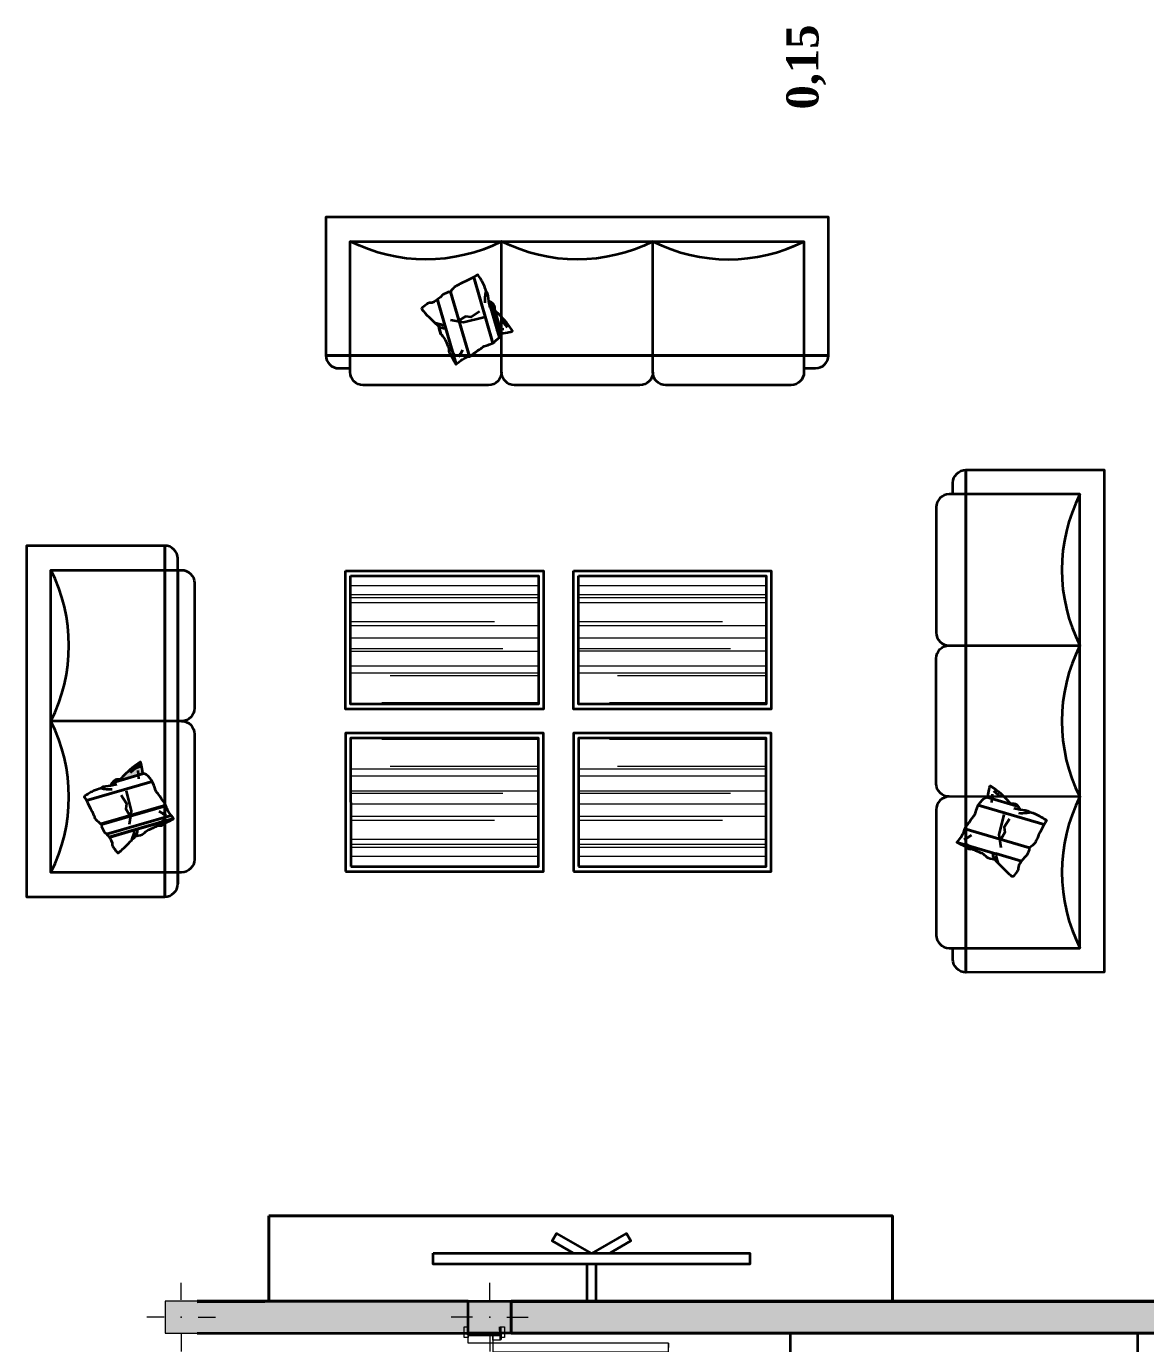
# Model space of a CAD drawing. Header units: millimetres. Extents: x -234375 to -184638, y -91483 to -70216.
# Drawn here: x -229406 to -224178, y -83656 to -77502 of the extents above; entities that cross this region are included whole.
import ezdxf

# ---------------------------------------------------------------- set-up
doc = ezdxf.new("R2010")
doc.units = ezdxf.units.MM
doc.header["$MEASUREMENT"] = 0
doc.linetypes.add('Wipeout_Contour', pattern=[20000, 0, -20000])
for name, color, linetype, lineweight in [('Dimensioning - General_Pen_No__1', 7, 'Continuous', 13), ('New_0_Pen_No__22', 8, 'Continuous', 35), ('New_0_Pen_No__7', 7, 'Continuous', 35), ('New_Archicad Doors_Pen_No__27', 7, 'Continuous', 35), ('New_Drawing & Figure_Pen_No__22', 8, 'Continuous', 35), ('New_Drawing & Figure_Pen_No__7', 7, 'Continuous', 35), ('New_Structural - Bearing_Pen_No__1', 7, 'Continuous', 13), ('New_Structural - Bearing_Pen_No__27', 7, 'Continuous', 35)]:
    doc.layers.add(name, color=color, linetype=linetype, lineweight=lineweight)
for name, color, linetype, lineweight, true_color in [('New_0_Pen_No__14', 42, 'Continuous', 18, 0xbd8b17), ('New_Archicad Doors_Pen_No__23', 30, 'Continuous', 20, 0xff6600), ('New_Archicad Doors_Pen_No__3', 30, 'Continuous', 18, 0xff6600), ('New_Drawing & Figure_Pen_No__14', 42, 'Continuous', 18, 0xbd8b17), ('New_Drawing & Figure_Pen_No__254', 254, 'Continuous', 13, 0xe8e8e8), ('New_Drawing & Figure_Pen_No__8', 14, 'Continuous', 35, 0xa80f02), ('New_Structural - Bearing_Pen_No__160', 33, 'Continuous', 20, 0xb4a35c)]:
    doc.layers.add(name, color=color, linetype=linetype, lineweight=lineweight, true_color=true_color)
for name, color, linetype in [('New_Archicad Doors', 7, 'Continuous'), ('New_Drawing & Figure', 7, 'Continuous'), ('New_Structural - Bearing', 7, 'Continuous')]:
    doc.layers.add(name, color=color, linetype=linetype)
doc.styles.add('GENERATED_STYLE_4', font='times.ttf')

# ---------------------------------------------------------------- blocks, each defined once
blk = doc.blocks.new('Wall_36', base_point=(-220382.9, -83606.5))
at = {"layer": 'New_Structural - Bearing_Pen_No__160', "linetype": 'Continuous', "lineweight": 0, "true_color": 0x5a512e}
for points in [[(-228607.8, -83456.9), (-228607.7, -83606.9), (-227342.1, -83606.9), (-227342.1, -83456.9)], [(-227141.4, -83456.9), (-227141.4, -83606.9), (-223504.8, -83606.7), (-223504.8, -83458.9), (-223354.8, -83458.9), (-223354.8, -83606.7), (-220382.9, -83606.5), (-220382.9, -83456.5)]]:
    blk.add_hatch(color=59, dxfattribs=at).paths.add_polyline_path(points)
at = {"layer": 'New_Structural - Bearing_Pen_No__27', "color": 7, "linetype": 'Continuous', "lineweight": 35, "flags": 128}
for points in [[(-227342.1, -83456.9), (-228607.8, -83456.9)], [(-220382.9, -83456.5), (-227141.4, -83456.9)], [(-220382.9, -83606.5), (-220382.9, -83456.5)], [(-228607.7, -83606.9), (-227342.1, -83606.9)], [(-227141.4, -83606.9), (-223504.8, -83606.7)], [(-223354.8, -83606.7), (-220382.9, -83606.5)]]:
    blk.add_lwpolyline(points, dxfattribs=at)
blk = doc.blocks.new('Door_2')
at = {"layer": 'New_Archicad Doors_Pen_No__23', "color": 30, "linetype": 'Continuous', "lineweight": 20, "true_color": 0xff6600}
for p, q in [((-410, 0), (-450, 0)), ((-450, 0), (-450, -115)), ((-410, -115), (-410, 0)), ((450, 0), (410, 0)), ((410, 0), (410, -115)), ((450, -115), (450, 0)), ((-450, -115), (-410, -115)), ((410, -115), (450, -115))]:
    blk.add_line(p, q, dxfattribs=at)
at = {"layer": 'New_Archicad Doors_Pen_No__27', "color": 7, "linetype": 'Continuous', "lineweight": 35}
for p, q in [((-450, 35), (-487, 35)), ((-450, 35), (-487, 35)), ((-450, 0), (-450, 35)), ((-450, 0), (-450, 35)), ((-450, -115), (-450, 0)), ((-450, -115), (-450, 0)), ((450, 0), (450, 35)), ((450, 0), (450, 35)), ((450, 35), (487, 35)), ((450, 35), (487, 35)), ((450, -115), (450, 0)), ((450, -115), (450, 0)), ((-450, -115), (-487, -115)), ((-450, -115), (-487, -115)), ((450, -115), (487, -115)), ((450, -115), (487, -115))]:
    blk.add_line(p, q, dxfattribs=at)
at = {"layer": 'New_Archicad Doors_Pen_No__3', "color": 30, "linetype": 'Continuous', "lineweight": 18, "true_color": 0xff6600}
for p, q in [((370, 0), (370, 820)), ((370, 820), (410, 820)), ((410, 820), (410, 0)), ((-437, 54), (-487, 54)), ((-487, 54), (-487, 35)), ((-487, 35), (-437, 35)), ((-425, 35), (-450, 35)), ((-450, 35), (-450, 0)), ((-450, 0), (-425, 0)), ((-437, 35), (-437, 54)), ((-425, 0), (-425, 35)), ((410, 0), (370, 0)), ((450, 35), (425, 35)), ((425, 35), (425, 0)), ((425, 0), (450, 0)), ((487, 54), (437, 54)), ((437, 54), (437, 35)), ((437, 35), (487, 35)), ((450, 0), (450, 35)), ((487, 35), (487, 54)), ((-437, -115), (-487, -115)), ((-487, -115), (-487, -134)), ((-437, -134), (-437, -115)), ((487, -115), (437, -115)), ((437, -115), (437, -134)), ((487, -134), (487, -115)), ((-487, -134), (-437, -134)), ((437, -134), (487, -134))]:
    blk.add_line(p, q, dxfattribs=at)
blk.add_arc((410, 0), 820, 90, 180, dxfattribs=at)
blk = doc.blocks.new('Wall_42', base_point=(-227192, -84923.5))
at = {"layer": 'New_Structural - Bearing_Pen_No__160', "linetype": 'Continuous', "lineweight": 0, "true_color": 0x5a512e}
for points in [[(-227192.1, -83606.9), (-227342.1, -83606.9), (-227342.1, -83614.1), (-227192.1, -83614.1)], [(-227192, -84514.1), (-227342, -84514.1), (-227342, -84773.5), (-227192, -84773.5)]]:
    blk.add_hatch(color=59, dxfattribs=at).paths.add_polyline_path(points)
at = {"layer": 'New_Structural - Bearing_Pen_No__27', "color": 7, "linetype": 'Continuous', "lineweight": 35}
for p, q in [((-227342.1, -83614.1), (-227342.1, -83577.1)), ((-227342.1, -83614.1), (-227227.1, -83614.1)), ((-227227.1, -83614.1), (-227192.1, -83614.1)), ((-227192.1, -83614.1), (-227192.1, -83577.1)), ((-227342, -84514.1), (-227342, -84551.1)), ((-227342, -84514.1), (-227227, -84514.1)), ((-227227, -84514.1), (-227192, -84514.1)), ((-227192, -84514.1), (-227192, -84551.1))]:
    blk.add_line(p, q, dxfattribs=at)
at = {"layer": 'New_Structural - Bearing_Pen_No__27', "color": 7, "linetype": 'Continuous', "lineweight": 35, "flags": 128}
for points in [[(-227342.1, -83606.9), (-227342.1, -83614.1)], [(-227192.1, -83614.1), (-227192.1, -83606.9)], [(-227342, -84514.1), (-227342, -84773.5)], [(-227192, -84773.5), (-227192, -84514.1)]]:
    blk.add_lwpolyline(points, dxfattribs=at)
at = {"layer": 'New_Archicad Doors', "color": 21, "linetype": 'Continuous', "lineweight": 18, "true_color": 0xff9955, "xscale": -1, "zscale": 1000, "rotation": 270.0025245731672}
blk.add_blockref('Door_2', (-227227.1, -84064.1), dxfattribs=at)
blk = doc.blocks.new('Column_46', base_point=(-227241.8, -83531.9))
at = {"layer": 'New_Structural - Bearing_Pen_No__160', "linetype": 'Continuous', "lineweight": 0, "true_color": 0x5a512e}
blk.add_hatch(color=59, dxfattribs=at).paths.add_polyline_path([(-227141.4, -83456.9), (-227342.1, -83456.9), (-227342.1, -83606.9), (-227192.1, -83606.9), (-227141.4, -83606.9)])
at = {"layer": 'New_Structural - Bearing_Pen_No__1', "color": 7, "linetype": 'Continuous', "lineweight": 13}
for p, q in [((-227241.8, -83451.9), (-227241.8, -83371.9)), ((-227321.8, -83531.9), (-227422.1, -83531.9)), ((-227161.8, -83531.9), (-227061.4, -83531.8)), ((-227241.8, -83611.9), (-227241.8, -83691.9))]:
    blk.add_line(p, q, dxfattribs=at)
at = {"layer": 'New_Structural - Bearing_Pen_No__1', "color": 7, "linetype": 'Continuous', "lineweight": 13, "flags": 128}
for points in [[(-227141.4, -83456.9), (-227342.1, -83456.9)], [(-227192.1, -83606.9), (-227141.4, -83606.9)]]:
    blk.add_lwpolyline(points, dxfattribs=at)
at = {"layer": 'New_Structural - Bearing_Pen_No__1', "color": 7, "linetype": 'Continuous', "lineweight": 13}
blk.add_point((-227241.8, -83531.9), dxfattribs=at)
blk = doc.blocks.new('Column_47', base_point=(-228682.7, -83531.9))
at = {"layer": 'New_Structural - Bearing_Pen_No__160', "linetype": 'Continuous', "lineweight": 0, "true_color": 0x5a512e}
blk.add_hatch(color=59, dxfattribs=at).paths.add_polyline_path([(-228757.6, -83456.9), (-228757.6, -83606.9), (-228607.7, -83606.9), (-228607.8, -83456.9)])
at = {"layer": 'New_Structural - Bearing_Pen_No__1', "color": 7, "linetype": 'Continuous', "lineweight": 13}
for p, q in [((-228682.7, -83451.9), (-228682.7, -83371.9)), ((-228762.7, -83531.9), (-228842.7, -83531.9)), ((-228602.7, -83531.9), (-228522.7, -83531.9)), ((-228682.7, -83611.9), (-228682.7, -83691.9))]:
    blk.add_line(p, q, dxfattribs=at)
at = {"layer": 'New_Structural - Bearing_Pen_No__1', "color": 7, "linetype": 'Continuous', "lineweight": 13, "flags": 128}
blk.add_lwpolyline([(-228607.8, -83456.9), (-228757.6, -83456.9), (-228757.6, -83606.9), (-228607.7, -83606.9)], dxfattribs=at)
at = {"layer": 'New_Structural - Bearing_Pen_No__1', "color": 7, "linetype": 'Continuous', "lineweight": 13}
blk.add_point((-228682.7, -83531.9), dxfattribs=at)

msp = doc.modelspace()

# ---------------------------------------------------------------- hatches: boundary and pattern name
at = {"layer": 'New_0_Pen_No__22', "linetype": 'Continuous', "lineweight": 35}
for points in [[(-227266.3, -78715.1), (-227267.8, -78713.6), (-227246.5, -78784)], [(-227246.5, -78784), (-227267.8, -78713.6), (-227246.5, -78785.5)], [(-227266.3, -78716.5), (-227246.5, -78783.3), (-227266.3, -78715.1)], [(-227246.5, -78783.3), (-227266.3, -78715.1), (-227246.5, -78784)], [(-227261.9, -78726.8), (-227266.3, -78716.5), (-227247.3, -78778.1)], [(-227247.3, -78778.1), (-227266.3, -78716.5), (-227246.5, -78783.3)], [(-227258.3, -78740), (-227247.3, -78776.7), (-227261.9, -78726.8)], [(-227247.3, -78776.7), (-227261.9, -78726.8), (-227247.3, -78778.1)], [(-227254.6, -78744.4), (-227258.3, -78740), (-227248.7, -78765.7)], [(-227248.7, -78765.7), (-227258.3, -78740), (-227247.3, -78776.7)], [(-227252.4, -78748.8), (-227254.6, -78744.4), (-227248.7, -78761.3)], [(-227248.7, -78761.3), (-227254.6, -78744.4), (-227248.7, -78765.7)], [(-227252.4, -78750.3), (-227248.7, -78761.3), (-227252.4, -78748.8)], [(-228959.7, -81012.1), (-228963.4, -81016.5), (-228862.9, -80984.2)], [(-228862.9, -80984.2), (-228963.4, -81016.5), (-228862.2, -80987.1)], [(-228954.6, -81007), (-228959.7, -81012.1), (-228863.6, -80980.5)], [(-228863.6, -80980.5), (-228959.7, -81012.1), (-228862.9, -80984.2)], [(-228946.5, -80998.2), (-228954.6, -81007), (-228864.4, -80973.9)], [(-228864.4, -80973.9), (-228954.6, -81007), (-228863.6, -80980.5)], [(-228942.1, -80993.7), (-228946.5, -80998.2), (-228865.1, -80971)], [(-228865.1, -80971), (-228946.5, -80998.2), (-228864.4, -80973.9)], [(-228929.6, -80981.3), (-228942.1, -80993.7), (-228866.6, -80962.9)], [(-228866.6, -80962.9), (-228942.1, -80993.7), (-228865.1, -80971)], [(-228923.8, -80976.1), (-228929.6, -80981.3), (-228867.3, -80959.3)], [(-228867.3, -80959.3), (-228929.6, -80981.3), (-228866.6, -80962.9)], [(-228916.4, -80969.5), (-228923.8, -80976.1), (-228868, -80955.6)], [(-228868, -80955.6), (-228923.8, -80976.1), (-228867.3, -80959.3)], [(-228912, -80965.9), (-228916.4, -80969.5), (-228868.8, -80953.4)], [(-228868.8, -80953.4), (-228916.4, -80969.5), (-228868, -80955.6)], [(-228899.6, -80956.3), (-228912, -80965.9), (-228870.2, -80947.5)], [(-228870.2, -80947.5), (-228912, -80965.9), (-228868.8, -80953.4)], [(-228895.9, -80954.1), (-228899.6, -80956.3), (-228870.2, -80946.8)], [(-228870.2, -80946.8), (-228899.6, -80956.3), (-228870.2, -80947.5)], [(-228883.4, -80945.3), (-228895.9, -80954.1), (-228871.7, -80942.4)], [(-228871.7, -80942.4), (-228895.9, -80954.1), (-228870.2, -80946.8)], [(-228873.2, -80938), (-228883.4, -80945.3), (-228871.7, -80942.4)], [(-228967, -81020.2), (-228967.8, -81020.9), (-228861.4, -80989.3)], [(-228861.4, -80989.3), (-228967.8, -81020.9), (-228861.4, -80990.1)], [(-228963.4, -81016.5), (-228967, -81020.2), (-228862.2, -80987.1)], [(-228862.2, -80987.1), (-228967, -81020.2), (-228861.4, -80989.3)], [(-224762.7, -81161.5), (-224692.3, -81182), (-224764.1, -81160.8)], [(-224761.9, -81161.5), (-224762.7, -81161.5), (-224694.5, -81181.3)], [(-224694.5, -81181.3), (-224762.7, -81161.5), (-224692.3, -81182)], [(-224757.5, -81161.5), (-224761.9, -81161.5), (-224695.2, -81180.6)], [(-224695.2, -81180.6), (-224761.9, -81161.5), (-224694.5, -81181.3)], [(-224756.1, -81162.2), (-224706.2, -81176.9), (-224757.5, -81161.5)], [(-224706.2, -81176.9), (-224757.5, -81161.5), (-224695.2, -81180.6)], [(-224745.1, -81163), (-224756.1, -81162.2), (-224718.7, -81172.5)], [(-224718.7, -81172.5), (-224756.1, -81162.2), (-224706.2, -81176.9)], [(-224740.7, -81163.7), (-224745.1, -81163), (-224723.8, -81168.8)], [(-224723.8, -81168.8), (-224745.1, -81163), (-224718.7, -81172.5)], [(-224728.9, -81166.6), (-224740.7, -81163.7), (-224727.5, -81167.4)], [(-224727.5, -81167.4), (-224740.7, -81163.7), (-224723.8, -81168.8)]]:
    msp.add_hatch(color=8, dxfattribs=at).paths.add_polyline_path(points)
at = {"layer": 'New_Drawing & Figure_Pen_No__22', "linetype": 'Continuous', "lineweight": 35}
for points in [[(-227266.3, -78715.1), (-227267.8, -78713.6), (-227246.5, -78784)], [(-227246.5, -78784), (-227267.8, -78713.6), (-227246.5, -78785.5)], [(-227266.3, -78716.5), (-227246.5, -78783.3), (-227266.3, -78715.1)], [(-227246.5, -78783.3), (-227266.3, -78715.1), (-227246.5, -78784)], [(-227261.9, -78726.8), (-227266.3, -78716.5), (-227247.3, -78778.1)], [(-227247.3, -78778.1), (-227266.3, -78716.5), (-227246.5, -78783.3)], [(-227258.3, -78740), (-227247.3, -78776.7), (-227261.9, -78726.8)], [(-227247.3, -78776.7), (-227261.9, -78726.8), (-227247.3, -78778.1)], [(-227254.6, -78744.4), (-227258.3, -78740), (-227248.7, -78765.7)], [(-227248.7, -78765.7), (-227258.3, -78740), (-227247.3, -78776.7)], [(-227252.4, -78748.8), (-227254.6, -78744.4), (-227248.7, -78761.3)], [(-227248.7, -78761.3), (-227254.6, -78744.4), (-227248.7, -78765.7)], [(-227252.4, -78750.3), (-227248.7, -78761.3), (-227252.4, -78748.8)], [(-228959.7, -81012.1), (-228963.4, -81016.5), (-228862.9, -80984.2)], [(-228862.9, -80984.2), (-228963.4, -81016.5), (-228862.2, -80987.1)], [(-228954.6, -81007), (-228959.7, -81012.1), (-228863.6, -80980.5)], [(-228863.6, -80980.5), (-228959.7, -81012.1), (-228862.9, -80984.2)], [(-228946.5, -80998.2), (-228954.6, -81007), (-228864.4, -80973.9)], [(-228864.4, -80973.9), (-228954.6, -81007), (-228863.6, -80980.5)], [(-228942.1, -80993.7), (-228946.5, -80998.2), (-228865.1, -80971)], [(-228865.1, -80971), (-228946.5, -80998.2), (-228864.4, -80973.9)], [(-228929.6, -80981.3), (-228942.1, -80993.7), (-228866.6, -80962.9)], [(-228866.6, -80962.9), (-228942.1, -80993.7), (-228865.1, -80971)], [(-228923.8, -80976.1), (-228929.6, -80981.3), (-228867.3, -80959.3)], [(-228867.3, -80959.3), (-228929.6, -80981.3), (-228866.6, -80962.9)], [(-228916.4, -80969.5), (-228923.8, -80976.1), (-228868, -80955.6)], [(-228868, -80955.6), (-228923.8, -80976.1), (-228867.3, -80959.3)], [(-228912, -80965.9), (-228916.4, -80969.5), (-228868.8, -80953.4)], [(-228868.8, -80953.4), (-228916.4, -80969.5), (-228868, -80955.6)], [(-228899.6, -80956.3), (-228912, -80965.9), (-228870.2, -80947.5)], [(-228870.2, -80947.5), (-228912, -80965.9), (-228868.8, -80953.4)], [(-228895.9, -80954.1), (-228899.6, -80956.3), (-228870.2, -80946.8)], [(-228870.2, -80946.8), (-228899.6, -80956.3), (-228870.2, -80947.5)], [(-228883.4, -80945.3), (-228895.9, -80954.1), (-228871.7, -80942.4)], [(-228871.7, -80942.4), (-228895.9, -80954.1), (-228870.2, -80946.8)], [(-228873.2, -80938), (-228883.4, -80945.3), (-228871.7, -80942.4)], [(-228967, -81020.2), (-228967.8, -81020.9), (-228861.4, -80989.3)], [(-228861.4, -80989.3), (-228967.8, -81020.9), (-228861.4, -80990.1)], [(-228963.4, -81016.5), (-228967, -81020.2), (-228862.2, -80987.1)], [(-228862.2, -80987.1), (-228967, -81020.2), (-228861.4, -80989.3)], [(-224762.7, -81161.5), (-224692.3, -81182), (-224764.1, -81160.8)], [(-224761.9, -81161.5), (-224762.7, -81161.5), (-224694.5, -81181.3)], [(-224694.5, -81181.3), (-224762.7, -81161.5), (-224692.3, -81182)], [(-224757.5, -81161.5), (-224761.9, -81161.5), (-224695.2, -81180.6)], [(-224695.2, -81180.6), (-224761.9, -81161.5), (-224694.5, -81181.3)], [(-224756.1, -81162.2), (-224706.2, -81176.9), (-224757.5, -81161.5)], [(-224706.2, -81176.9), (-224757.5, -81161.5), (-224695.2, -81180.6)], [(-224745.1, -81163), (-224756.1, -81162.2), (-224718.7, -81172.5)], [(-224718.7, -81172.5), (-224756.1, -81162.2), (-224706.2, -81176.9)], [(-224740.7, -81163.7), (-224745.1, -81163), (-224723.8, -81168.8)], [(-224723.8, -81168.8), (-224745.1, -81163), (-224718.7, -81172.5)], [(-224728.9, -81166.6), (-224740.7, -81163.7), (-224727.5, -81167.4)], [(-224727.5, -81167.4), (-224740.7, -81163.7), (-224723.8, -81168.8)]]:
    msp.add_hatch(color=8, dxfattribs=at).paths.add_polyline_path(points)

# ---------------------------------------------------------------- linework, layer by layer
at = {"layer": 'New_0_Pen_No__14', "color": 42, "linetype": 'Continuous', "lineweight": 18, "true_color": 0xbd8b17}
msp.add_line((-228607.8, -83463.5), (-227342.1, -83456.9), dxfattribs=at)
at = {"layer": 'New_0_Pen_No__7', "color": 7, "linetype": 'Continuous', "lineweight": 35}
for p, q in [((-227142.1, -83606.9), (-227142.1, -83456.9)), ((-227142.1, -83458.9), (-220370, -83458.6)), ((-227142.1, -83458.9), (-223701.4, -83458.7)), ((-220369.9, -83606.5), (-227342.1, -83606.9)), ((-227192.1, -83606.9), (-227292.1, -83606.9)), ((-226392.1, -83606.8), (-227192.1, -83606.9)), ((-227192.1, -83606.9), (-227192.1, -83636.9))]:
    msp.add_line(p, q, dxfattribs=at)
msp.add_lwpolyline([(-227342.1, -83606.9), (-227342.1, -83456.9), (-227142.1, -83456.9), (-227142.1, -83606.9)], close=True, dxfattribs=at)
for centre, start, end in [((-226126.4, -77810.4), 243.08587, 296.91927), ((-223789.2, -80041.3), 153.08607, 206.91907), ((-229987.5, -80394.3), 333.08607, 26.91907), ((-229987.5, -81101.2), 333.08607, 26.91907), ((-223789.1, -81453.7), 153.08607, 206.91907)]:
    msp.add_arc(centre, 780.6, start, end, dxfattribs=at)
at = {"layer": 'New_Drawing & Figure_Pen_No__14', "color": 42, "linetype": 'Continuous', "lineweight": 18, "true_color": 0xbd8b17}
for points in [[(-227014, -80115.1), (-227891.1, -80115.2)], [(-225950.7, -80115.1), (-226827.7, -80115.1)], [(-227014, -80158.4), (-227891.1, -80158.4)], [(-227014, -80171.6), (-227891.1, -80171.6)], [(-225950.7, -80158.3), (-226827.7, -80158.4)], [(-225950.7, -80171.5), (-226827.7, -80171.6)], [(-227014, -80195.8), (-227891.1, -80195.8)], [(-225950.6, -80195.7), (-226827.7, -80195.8)], [(-227218.6, -80284.5), (-227891.1, -80284.6)], [(-227014, -80302.9), (-227891.1, -80302.9)], [(-226155.2, -80284.5), (-226827.7, -80284.5)], [(-225950.6, -80302.8), (-226827.7, -80302.8)], [(-227014, -80360.1), (-227891.1, -80360.1)], [(-225950.6, -80360), (-226827.7, -80360)], [(-227181.2, -80409.9), (-227891.1, -80410)], [(-227014, -80421.7), (-227891.1, -80421.7)], [(-226117.8, -80409.9), (-226827.7, -80409.9)], [(-225950.6, -80421.6), (-226827.7, -80421.6)], [(-227014, -80490.6), (-227891.1, -80490.6)], [(-225950.6, -80490.5), (-226827.7, -80490.6)], [(-227014, -80524.3), (-227891.1, -80524.4)], [(-227014, -80536.1), (-227707, -80536.1)], [(-225950.6, -80524.3), (-226827.7, -80524.3)], [(-225950.6, -80536), (-226644.4, -80536)], [(-227014, -80662.2), (-227745.1, -80662.2)], [(-225950.6, -80662.1), (-226681.8, -80662.2)], [(-227014, -80833.8), (-227745.1, -80833.8)], [(-225950.6, -80833.7), (-226681.8, -80833.8)], [(-227014, -80971.7), (-227891.1, -80971.7)], [(-227014, -80959.9), (-227707, -80960)], [(-225950.6, -80971.6), (-226827.7, -80971.7)], [(-225950.6, -80959.9), (-226644.4, -80959.9)], [(-227014, -81005.4), (-227891, -81005.4)], [(-225950.6, -81005.3), (-226827.7, -81005.4)], [(-227014, -81074.3), (-227891, -81074.4)], [(-227181.2, -81086.1), (-227891, -81086.1)], [(-225950.6, -81074.3), (-226827.7, -81074.3)], [(-226117.8, -81086), (-226827.7, -81086.1)], [(-227014, -81135.9), (-227891, -81136)], [(-225950.6, -81135.9), (-226827.7, -81135.9)], [(-227014, -81193.1), (-227891, -81193.2)], [(-227218.6, -81212.2), (-227891, -81212.2)], [(-225950.6, -81193.1), (-226827.7, -81193.1)], [(-226155.2, -81212.2), (-226827.7, -81212.2)], [(-227014, -81300.2), (-227891, -81300.2)], [(-227014, -81324.4), (-227891, -81324.4)], [(-227014, -81337.6), (-227891, -81337.6)], [(-225950.6, -81300.2), (-226827.7, -81300.2)], [(-225950.6, -81324.4), (-226827.7, -81324.4)], [(-225950.6, -81337.6), (-226827.7, -81337.6)], [(-227013.9, -81380.9), (-227891, -81380.9)], [(-225950.6, -81380.8), (-226827.7, -81380.9)]]:
    msp.add_lwpolyline(points, dxfattribs=at)
at = {"layer": 'New_Drawing & Figure_Pen_No__22', "color": 8, "linetype": 'Continuous', "lineweight": 35}
for points in [[(-227316.2, -78673.3), (-227226.7, -78981.3)], [(-227424.7, -78741.5), (-227336.7, -79043.6)], [(-227486.3, -78778.9), (-227399.1, -79080.3)], [(-227246.5, -78785.5), (-227196.7, -78955.6)], [(-227231.9, -78793.5), (-227189.3, -78940.9)], [(-227227.5, -78797.2), (-227186.4, -78937.3)], [(-227483.4, -78890.4), (-227479.7, -78904.3)], [(-227479.7, -78904.3), (-227469.5, -78939.5)], [(-225660.3, -79039.1), (-228007, -79039.3)], [(-225017.9, -79574.5), (-225017.8, -81921.3)], [(-228759.5, -81568), (-228759.5, -79928.2)], [(-228698.6, -81507.8), (-228698.7, -80041.9)], [(-229124.7, -81119.2), (-228817.4, -81030.4)], [(-229004.4, -81035.6), (-228857.8, -80993)], [(-224772.9, -81146.8), (-224919.6, -81103.6)], [(-229056.5, -81227.7), (-228754.4, -81140.4)], [(-229054.3, -81231.4), (-228753.6, -81144.1)], [(-224652.7, -81230.4), (-224959.9, -81141)], [(-229030.8, -81275.4), (-228729.4, -81188.1)], [(-229019.8, -81290), (-228718.4, -81202.7)], [(-228898.8, -81256.3), (-228718.4, -81203.5)], [(-228782.9, -81235.7), (-228766.8, -81230.6)], [(-229019.1, -81290.8), (-228898.8, -81256.3)], [(-228907.6, -81287.1), (-228894.4, -81283.4)], [(-224720.8, -81339), (-225023, -81251)], [(-224878.5, -81367.6), (-225058.9, -81314.8)], [(-224994.4, -81346.3), (-225010.5, -81341.9)], [(-224758.2, -81402), (-224878.5, -81366.8)], [(-228698.6, -81507.8), (-228698.6, -81455.7)]]:
    msp.add_lwpolyline(points, close=True, dxfattribs=at)
at = {"layer": 'New_Drawing & Figure_Pen_No__254', "color": 254, "linetype": 'Wipeout_Contour', "lineweight": 13, "true_color": 0xe8e8e8}
msp.add_line((-225133.7, -83458.8), (-225093.7, -83458.8), dxfattribs=at)
at = {"layer": 'New_Drawing & Figure_Pen_No__7', "color": 7, "linetype": 'Continuous', "lineweight": 35}
for p, q in [((-227142.1, -83606.9), (-227142.1, -83456.9)), ((-227142.1, -83458.9), (-220370, -83458.6)), ((-227142.1, -83458.9), (-223701.4, -83458.7)), ((-220369.9, -83606.5), (-227342.1, -83606.9)), ((-227192.1, -83606.9), (-227292.1, -83606.9)), ((-226392.1, -83606.8), (-227192.1, -83606.9)), ((-227192.1, -83606.9), (-227192.1, -83636.9)), ((-225837.5, -83606.8), (-224217.2, -83606.7)), ((-225837.4, -84326.9), (-225837.5, -83606.8)), ((-224217.2, -83606.7), (-224217.1, -84326.8))]:
    msp.add_line(p, q, dxfattribs=at)
for points in [[(-225774, -79099.3), (-225720.4, -79099.3, 0.414205), (-225660.3, -79039.1), (-225660.3, -78393.1), (-228007, -78393.2), (-228007, -79039.3, 0.414213), (-227946.1, -79099.4), (-227893.3, -79099.4)], [(-227186.4, -79117.3, -0.414213), (-227247.3, -79177.8), (-227833.2, -79177.8, -0.414213), (-227893.3, -79117.7), (-227893.4, -78506.8), (-225774, -78506.7), (-225774, -79117.6, -0.414205), (-225834.1, -79177.8), (-226420, -79177.8, -0.414213), (-226480.2, -79117.7), (-226480.2, -78506.8, -0.23931), (-227186.7, -78506.6)], [(-226479.4, -79117.3, -0.414213), (-226540.3, -79177.8), (-227125.9, -79177.8, -0.414213), (-227186.4, -79117.7), (-227186.4, -78506.8, -0.23931), (-227892.9, -78506.6)], [(-225078.8, -79688.2), (-225078.8, -79634.7, -0.414214), (-225017.9, -79574.5), (-224371.9, -79574.5), (-224371.7, -81921.2), (-225017.8, -81921.3, -0.414214), (-225078.7, -81861.1), (-225078.7, -81807.6)], [(-225096, -81100.6, -0.414214), (-225156.5, -81040.5), (-225156.5, -80454.9, -0.414214), (-225096.4, -80394.4), (-224485.3, -80394.1, 0.239308), (-224485.5, -81101.4), (-225096, -81100.6, 0.414214), (-225156.5, -81161.5), (-225156.4, -81747.5, 0.414214), (-225096.3, -81807.6), (-224485.4, -81807.6), (-224485.5, -79688.2), (-225096.4, -79688.2, 0.414214), (-225156.5, -79748.4), (-225156.5, -80334.3, 0.414214), (-225096, -80394.4)], [(-228698.7, -80041.9), (-228698.7, -79988.3, 0.414214), (-228759.5, -79928.2), (-229405.6, -79928.2), (-229405.5, -81568), (-228759.5, -81568, 0.414214), (-228698.6, -81507.8), (-228698.6, -81454.3)]]:
    msp.add_lwpolyline(points, format="xyb", dxfattribs=at)
for points in [[(-227258.3, -78740), (-227260.5, -78732.7), (-227262.7, -78726.1), (-227266.3, -78715.1), (-227270.7, -78706.3), (-227273.7, -78699.7), (-227277.3, -78693.8), (-227279.5, -78688.7), (-227284.7, -78680.6), (-227289.1, -78673.3), (-227293.5, -78667.4), (-227294.9, -78665.2), (-227295.7, -78663.7), (-227297.1, -78663), (-227300.1, -78663.7), (-227302.3, -78665.2), (-227304.5, -78666.7), (-227308.1, -78668.9), (-227313.3, -78671.8), (-227318.4, -78674.7), (-227325, -78678.4), (-227352.9, -78692.3), (-227366.8, -78698.9), (-227379.3, -78705.5), (-227385.1, -78707.7), (-227390.3, -78710.7), (-227393.9, -78712.2), (-227396.9, -78713.6), (-227402, -78716.6), (-227407.9, -78721), (-227413.7, -78727.6), (-227419.6, -78734.2), (-227423.3, -78740), (-227424.7, -78741.5), (-227425.5, -78743), (-227426.9, -78743.7), (-227428.4, -78743.7), (-227432.8, -78743), (-227435, -78743.7), (-227436.5, -78744.4), (-227438.7, -78745.2), (-227445.3, -78748.1), (-227453.3, -78751), (-227459.2, -78754.7), (-227463.6, -78758.4), (-227470.2, -78765.7), (-227473.1, -78768.6), (-227477.5, -78772.3), (-227483.4, -78776), (-227490, -78781.1), (-227496.6, -78786.2), (-227501.7, -78789.2), (-227512, -78793.6), (-227522.3, -78794.3), (-227528.1, -78795.8), (-227531.8, -78797.2), (-227535.5, -78800.2), (-227542.8, -78806), (-227550.1, -78811.2), (-227556, -78815.6), (-227558.9, -78818.5), (-227559.7, -78820), (-227558.9, -78822.2), (-227557.5, -78825.8), (-227553.8, -78829.5), (-227550.1, -78834.6), (-227545, -78840.5), (-227534.7, -78850.8), (-227524.5, -78861), (-227515.7, -78869.8), (-227506.9, -78877.9), (-227499.5, -78885.2), (-227493.7, -78891.1), (-227489.3, -78895.5), (-227479.7, -78904.3), (-227479.7, -78908.7), (-227479, -78913.8), (-227476.1, -78924.8), (-227473.1, -78933.6), (-227469.5, -78939.5), (-227465.8, -78943.9), (-227459.9, -78950.5), (-227455.5, -78956.4), (-227452.6, -78961.5), (-227449.7, -78966.6), (-227446.7, -78973.2), (-227440.9, -78987.9), (-227438.7, -78993.8), (-227436.5, -78998.2), (-227434.3, -79002.6), (-227432.8, -79006.2), (-227432.1, -79010.6), (-227432.1, -79015), (-227432.1, -79019.4), (-227431.3, -79023.8), (-227429.9, -79026.8), (-227427.7, -79031.2), (-227423.3, -79037.8), (-227418.1, -79045.8), (-227407.9, -79065.6), (-227403.5, -79073.7), (-227402, -79076.6), (-227401.3, -79078.8), (-227400.5, -79080.3), (-227399.8, -79080.3), (-227399.1, -79080.3), (-227397.6, -79078.8), (-227394.7, -79077.4), (-227391, -79073.7), (-227384.4, -79068.6), (-227377.1, -79062.7), (-227368.3, -79057.6), (-227360.2, -79052.4), (-227352.9, -79048.8), (-227346.3, -79046.6), (-227341.1, -79045.1), (-227336.7, -79043.6), (-227332.3, -79042.2), (-227330.1, -79040.7), (-227327.2, -79038.5), (-227322.8, -79035.6), (-227318.4, -79032.6), (-227306.7, -79023.8), (-227294.9, -79015), (-227289.1, -79011.4), (-227283.9, -79007.7), (-227280.3, -79004.8), (-227277.3, -79002.6), (-227272.9, -78999.6), (-227270, -78997.4), (-227267.1, -78995.9), (-227256.8, -78993), (-227250.9, -78990.8), (-227243.6, -78987.9), (-227226.7, -78981.3), (-227219.4, -78976.9), (-227214.3, -78971.7), (-227201.8, -78960.7), (-227196.7, -78955.6), (-227193, -78951.9), (-227191.5, -78949), (-227190.1, -78945.3), (-227189.3, -78940.9), (-227188.6, -78938), (-227187.1, -78937.3), (-227183.5, -78935.8), (-227180.5, -78935.8), (-227176.9, -78935.1), (-227167.3, -78933.6), (-227159.3, -78932.1), (-227152.7, -78929.9), (-227143.1, -78928.5), (-227138.7, -78927), (-227135.1, -78924.8), (-227152.7, -78899.1), (-227162.2, -78886.7), (-227172.5, -78874.2), (-227194.5, -78851.5), (-227217.9, -78830.2), (-227217.9, -78815.5), (-227219.4, -78808.2), (-227222.3, -78802.3), (-227226.7, -78797.2), (-227232.6, -78792.8), (-227246.5, -78785.5), (-227248.7, -78761.3), (-227252.4, -78750.3), (-227254.6, -78744.4)], [(-227914.6, -80045.5), (-226990.5, -80045.4), (-226990.5, -80692.3), (-227914.5, -80692.3)], [(-226851.2, -80045.4), (-225927.2, -80045.4), (-225927.2, -80692.2), (-226851.2, -80692.3)], [(-227891.1, -80069), (-227014, -80068.9), (-227014, -80668.8), (-227891.1, -80668.8)], [(-226827.7, -80068.9), (-225950.7, -80068.9), (-225950.6, -80668.7), (-226827.7, -80668.8)], [(-227914.5, -81450.6), (-226990.5, -81450.5), (-226990.5, -80803.7), (-227914.5, -80803.8)], [(-227891, -81427.1), (-227013.9, -81427.1), (-227014, -80827.2), (-227891.1, -80827.2)], [(-226851.1, -81450.5), (-225927.1, -81450.5), (-225927.2, -80803.7), (-226851.2, -80803.7)], [(-226827.7, -81427.1), (-225950.6, -81427), (-225950.6, -80827.1), (-226827.7, -80827.2)], [(-229058.7, -81062), (-229066, -81064.2), (-229072.6, -81066.4), (-229082.9, -81070), (-229091.7, -81073.7), (-229098.3, -81077.4), (-229104.2, -81080.3), (-229109.3, -81083.2), (-229118.1, -81088.4), (-229125.4, -81092.8), (-229131.3, -81096.4), (-229133.5, -81097.9), (-229134.2, -81099.4), (-229135.7, -81100.8), (-229134.2, -81103.8), (-229133.5, -81105.2), (-229131.3, -81108.2), (-229129.1, -81111.8), (-229126.9, -81116.2), (-229123.2, -81122.1), (-229119.6, -81128.7), (-229105.6, -81156.6), (-229099, -81170.5), (-229093.2, -81183), (-229090.2, -81188.8), (-229088, -81193.2), (-229086.6, -81197.6), (-229085.1, -81200.6), (-229082.2, -81205.7), (-229077, -81211.6), (-229070.4, -81217.4), (-229063.8, -81222.6), (-229058.7, -81227), (-229056.5, -81227.7), (-229055.8, -81229.2), (-229054.3, -81230.6), (-229054.3, -81232.1), (-229055, -81236.5), (-229055, -81238.7), (-229054.3, -81240.2), (-229053.6, -81242.4), (-229050.6, -81249), (-229047, -81256.3), (-229043.3, -81262.9), (-229040.3, -81267.3), (-229033, -81273.2), (-229029.3, -81276.8), (-229026.4, -81281.2), (-229022, -81287.1), (-229016.9, -81293.7), (-229012.5, -81299.6), (-229008.8, -81305.4), (-229005.1, -81315.7), (-229004.4, -81326), (-229002.9, -81331.8), (-229000.7, -81334.8), (-228998.5, -81339.2), (-228992.7, -81346.5), (-228987.5, -81353.8), (-228983.1, -81359), (-228980.2, -81362.6), (-228978, -81363.4), (-228975.8, -81362.6), (-228972.9, -81360.4), (-228968.5, -81357.5), (-228963.3, -81353.1), (-228958.2, -81348), (-228947.2, -81337.7), (-228937.7, -81328.2), (-228928.9, -81319.4), (-228920.8, -81310.6), (-228913.5, -81303.2), (-228907.6, -81297.4), (-228902.5, -81293), (-228894.4, -81283.4), (-228890, -81283.4), (-228884.1, -81282.7), (-228873.1, -81279.8), (-228865.1, -81276.8), (-228859.2, -81273.2), (-228854.1, -81268.8), (-228848.2, -81263.6), (-228841.6, -81259.2), (-228836.5, -81255.5), (-228831.3, -81253.3), (-228824.7, -81250.4), (-228810.8, -81244.5), (-228804.9, -81242.3), (-228799.8, -81239.4), (-228795.4, -81237.2), (-228791.7, -81235.7), (-228788.1, -81235), (-228782.9, -81235.7), (-228778.5, -81235.7), (-228774.9, -81235), (-228771.2, -81233.5), (-228766.8, -81230.6), (-228760.9, -81226.9), (-228752.9, -81221.8), (-228733.1, -81211.5), (-228725, -81207.1), (-228721.3, -81205.7), (-228719.9, -81204.9), (-228718.4, -81204.2), (-228717.7, -81203.5), (-228718.4, -81202.7), (-228719.1, -81201.3), (-228721.3, -81198.3), (-228724.3, -81193.9), (-228729.4, -81188.1), (-228735.3, -81180), (-228741.1, -81171.9), (-228745.5, -81163.9), (-228749.2, -81156.5), (-228751.4, -81149.9), (-228753.6, -81144.1), (-228754.4, -81140.4), (-228756.6, -81136), (-228758, -81133.8), (-228760.2, -81130.1), (-228762.4, -81126.5), (-228766.1, -81121.3), (-228774.2, -81110.3), (-228783, -81097.9), (-228787.4, -81092.7), (-228790.3, -81087.6), (-228793.2, -81083.9), (-228796.2, -81081), (-228799.1, -81076.6), (-228800.6, -81072.9), (-228802, -81070.7), (-228805.7, -81059.7), (-228807.2, -81054.6), (-228810.1, -81047.3), (-228817.4, -81030.4), (-228821.8, -81023.1), (-228826.2, -81017.2), (-228837.2, -81005.5), (-228842.4, -81000.3), (-228846.8, -80996.7), (-228849.7, -80995.2), (-228853.4, -80993.7), (-228857.8, -80993), (-228860, -80992.3), (-228861.4, -80990.1), (-228862.2, -80987.1), (-228862.9, -80984.2), (-228863.6, -80980.5), (-228865.1, -80971), (-228866.6, -80962.9), (-228868, -80955.6), (-228870.2, -80946.8), (-228871.7, -80942.4), (-228873.2, -80938), (-228899.6, -80956.3), (-228912, -80965.9), (-228923.8, -80976.1), (-228946.5, -80998.2), (-228967.8, -81020.9), (-228983.2, -81020.9), (-228989.8, -81022.4), (-228995.6, -81026), (-229000.8, -81030.4), (-229005.2, -81036.3), (-229013.2, -81050.2), (-229036.7, -81052.4), (-229048.4, -81055.4), (-229053.6, -81058.3)], [(-224718.7, -81172.5), (-224711.3, -81174.7), (-224705.5, -81176.9), (-224694.5, -81181.3), (-224685.7, -81185), (-224679.1, -81188.6), (-224673.2, -81191.6), (-224668.1, -81194.5), (-224659.3, -81199.6), (-224651.9, -81204), (-224646.1, -81207.7), (-224643.9, -81209.2), (-224643.1, -81209.9), (-224641.7, -81212.1), (-224643.1, -81214.3), (-224643.9, -81216.5), (-224646.1, -81219.4), (-224648.3, -81223.1), (-224650.5, -81227.5), (-224654.1, -81232.6), (-224657.8, -81239.2), (-224671.7, -81267.1), (-224678.3, -81281), (-224684.2, -81294.2), (-224687.1, -81299.4), (-224689.3, -81304.5), (-224691.5, -81308.2), (-224692.2, -81311.1), (-224695.2, -81316.2), (-224700.3, -81322.1), (-224706.9, -81328.7), (-224713.5, -81333.8), (-224718.6, -81337.5), (-224720.8, -81339), (-224722.3, -81339.7), (-224723, -81341.2), (-224723, -81343.4), (-224722.3, -81347.8), (-224722.3, -81349.2), (-224723, -81350.7), (-224723.8, -81352.9), (-224726.7, -81359.5), (-224730.4, -81367.6), (-224734, -81373.4), (-224737.7, -81377.8), (-224744.3, -81384.4), (-224748, -81388.1), (-224750.9, -81392.5), (-224755.3, -81397.6), (-224760.4, -81404.2), (-224764.8, -81410.8), (-224768.5, -81416), (-224772.2, -81427), (-224773.6, -81437.2), (-224774.4, -81442.4), (-224776.6, -81446), (-224778.8, -81449.7), (-224784.6, -81457.8), (-224789.8, -81464.4), (-224794.2, -81470.2), (-224797.8, -81473.9), (-224799.3, -81473.9), (-224801.5, -81473.9), (-224804.4, -81471.7), (-224808.8, -81468.8), (-224814, -81464.4), (-224819.1, -81459.2), (-224830.1, -81449), (-224839.6, -81439.4), (-224848.4, -81429.9), (-224856.5, -81421.8), (-224863.8, -81413.8), (-224869.7, -81408.6), (-224874.8, -81403.5), (-224882.9, -81394), (-224887.3, -81394.7), (-224893.2, -81393.2), (-224904.2, -81390.3), (-224912.2, -81387.4), (-224918.1, -81384.4), (-224923.2, -81380), (-224929.8, -81374.9), (-224935.7, -81369.8), (-224940.9, -81366.8), (-224946, -81363.9), (-224952.6, -81361.7), (-224966.5, -81355.8), (-224972.4, -81352.9), (-224977.5, -81350.7), (-224981.9, -81348.5), (-224985.6, -81347), (-224989.3, -81346.3), (-224994.4, -81346.3), (-224998.8, -81346.3), (-225002.5, -81346.3), (-225006.1, -81344.8), (-225010.5, -81341.9), (-225016.4, -81337.5), (-225024.5, -81332.4), (-225044.3, -81322.1), (-225053.1, -81318.4), (-225056, -81316.2), (-225057.5, -81315.5), (-225058.9, -81314.8), (-225059.7, -81314), (-225058.9, -81313.3), (-225058.2, -81311.8), (-225056, -81309.6), (-225053.1, -81305.2), (-225047.9, -81298.6), (-225042.1, -81291.3), (-225036.2, -81283.2), (-225031.8, -81274.4), (-225028.1, -81267.1), (-225025.9, -81260.5), (-225024.5, -81255.4), (-225023, -81251), (-225020.8, -81247.3), (-225019.3, -81244.4), (-225017.1, -81241.4), (-225014.9, -81237), (-225011.3, -81232.6), (-225003.2, -81220.9), (-224994.4, -81209.2), (-224990, -81203.3), (-224987.1, -81198.9), (-224984.1, -81194.5), (-224981.9, -81191.6), (-224978.3, -81187.2), (-224976.8, -81184.2), (-224975.3, -81181.3), (-224971.7, -81171), (-224970.2, -81165.2), (-224967.3, -81157.8), (-224959.9, -81141), (-224956.3, -81133.6), (-224951.1, -81128.5), (-224940.1, -81116), (-224935, -81110.9), (-224930.6, -81108), (-224927.7, -81105.8), (-224924, -81105), (-224919.6, -81103.6), (-224917.4, -81102.8), (-224915.9, -81101.4), (-224915.2, -81097.7), (-224914.5, -81094.8), (-224913.7, -81091.1), (-224912.3, -81082.3), (-224910.8, -81074.2), (-224909.3, -81066.9), (-224907.1, -81057.4), (-224905.7, -81053), (-224904.2, -81049.3), (-224878.5, -81067.6), (-224865.3, -81077.2), (-224853.6, -81086.7), (-224830.9, -81108.7), (-224809.6, -81132.2), (-224794.2, -81132.2), (-224787.6, -81133.6), (-224781.7, -81136.6), (-224776.6, -81141.7), (-224772.2, -81147.6), (-224764.1, -81160.8), (-224740.7, -81163.7), (-224728.9, -81166.6), (-224723.8, -81168.8)], [(-227342.1, -83606.9), (-227342.1, -83456.9), (-227142.1, -83456.9), (-227142.1, -83606.9)]]:
    msp.add_lwpolyline(points, close=True, dxfattribs=at)
for points in [[(-227262.7, -78793.5), (-227262.7, -78784), (-227262.7, -78775.2), (-227262.7, -78767.1), (-227261.9, -78759.8), (-227261.2, -78753.2), (-227260.5, -78748.1), (-227259.7, -78743.7), (-227258.3, -78740)], [(-227239.9, -78814.8), (-227246.5, -78785.5)], [(-227498.8, -78886), (-227484.1, -78890.4), (-227471.7, -78894), (-227460.7, -78897.7), (-227452.6, -78899.9)], [(-227424.7, -78873.5), (-227364.6, -78883.8), (-227269.3, -78860.3)], [(-227289.8, -78834.6), (-227328.7, -78861), (-227354.3, -78857.4), (-227391, -78879.4)], [(-227158.5, -78909.4), (-227185.7, -78877.9)], [(-227479.7, -78904.3), (-227479, -78905), (-227478.3, -78905), (-227476.8, -78905.8), (-227475.3, -78907.2), (-227470.2, -78909.4), (-227462.9, -78910.9), (-227457.7, -78911.6), (-227452.6, -78912.4)], [(-227213.5, -78917.5), (-227175.4, -78915.3)], [(-227403.5, -79040), (-227424, -79009.9)], [(-227385.9, -79046.6), (-227377.8, -79030.4), (-227376.3, -79029.7), (-227366.8, -79012.8)], [(-228681, -80748.1), (-229291.9, -80748.1)], [(-228888.6, -80961.5), (-228920.1, -80989.3)], [(-228880.5, -81017.2), (-228883.4, -80979.1)], [(-228983.2, -81043.6), (-229013.2, -81050.2)], [(-229004.4, -81066.4), (-229014.7, -81066.4), (-229023.5, -81066.4), (-229031.6, -81066.4), (-229038.9, -81065.6), (-229044.8, -81064.9), (-229050.6, -81064.2), (-229055, -81062.7), (-229058.7, -81062)], [(-228963.4, -81093.5), (-228937.7, -81132.4), (-228941.4, -81158), (-228919.4, -81194.7)], [(-228924.5, -81228.4), (-228915, -81167.6), (-228937.7, -81073)], [(-224896.9, -81128.5), (-224893.9, -81089.6)], [(-224888.8, -81072.8), (-224857.3, -81100.6)], [(-224794.2, -81154.9), (-224764.1, -81160.8)], [(-228758.7, -81207.1), (-228788.1, -81227.7)], [(-228751.4, -81189.5), (-228768.3, -81180.7), (-228769, -81179.3), (-228785.1, -81169.7)], [(-224852.8, -81339), (-224862.4, -81278.8), (-224839.7, -81184.2)], [(-224814, -81204), (-224839.7, -81242.9), (-224836, -81268.6), (-224858, -81306)], [(-224772.9, -81176.9), (-224763.4, -81177.6), (-224753.9, -81177.6), (-224745.8, -81176.9), (-224738.5, -81176.9), (-224732.6, -81176.2), (-224726.7, -81174.7), (-224722.3, -81174), (-224718.7, -81172.5)], [(-228912.7, -81302.5), (-228908.3, -81287.8), (-228903.9, -81275.4), (-228901, -81264.4), (-228898.8, -81256.3)], [(-228894.4, -81283.4), (-228893.7, -81282), (-228892.9, -81281.2), (-228892.2, -81280.5), (-228891.5, -81278.3), (-228889.3, -81273.2), (-228887.1, -81266.6), (-228886.3, -81261.4), (-228886.3, -81255.6)], [(-225025.9, -81300.8), (-225009.1, -81292), (-225008.3, -81290.6), (-224992.2, -81281)], [(-225019.3, -81317.7), (-224989.3, -81339)], [(-224882.9, -81394), (-224883.6, -81393.2), (-224883.6, -81392.5), (-224884.4, -81392.5), (-224885.1, -81391.8), (-224885.8, -81389.6), (-224888, -81384.4), (-224890.2, -81377.1), (-224891, -81372.7), (-224891.7, -81366.8)], [(-224865.3, -81413), (-224869.7, -81399.1), (-224873.4, -81385.9), (-224876.3, -81375.6), (-224878.5, -81366.8)]]:
    msp.add_lwpolyline(points, dxfattribs=at)
msp.add_lwpolyline([(-228620.2, -80687.6, -0.414214), (-228680.7, -80747.3, -0.414214), (-228620.9, -80808.2), (-228620.9, -81394.1, -0.414214), (-228681, -81454.3), (-229291.9, -81454.3), (-229291.9, -80041.9), (-228681.1, -80041.9, -0.414214), (-228620.9, -80102)], format="xyb", close=True, dxfattribs=at)
for centre, start, end in [((-226126.4, -77810.4), 243.08587, 296.91927), ((-223789.2, -80041.3), 153.08607, 206.91907), ((-229987.5, -80394.3), 333.08607, 26.91907), ((-229987.5, -81101.2), 333.08607, 26.91907), ((-223789.1, -81453.7), 153.08607, 206.91907)]:
    msp.add_arc(centre, 780.6, start, end, dxfattribs=at)

# ---------------------------------------------------------------- block references
at = {"layer": 'New_Structural - Bearing', "color": 7, "lineweight": 13}
msp.add_blockref('Column_47', (-228682.7, -83531.9), dxfattribs=at)
at = {"layer": 'New_Structural - Bearing', "color": 7, "lineweight": 35}
msp.add_blockref('Wall_42', (-227192, -84923.5), dxfattribs=at)

# ---------------------------------------------------------------- texts
at = {"layer": 'Dimensioning - General_Pen_No__1', "color": 7, "linetype": 'Continuous', "lineweight": 13, "insert": (-225856.3, -77692), "char_height": 150, "attachment_point": 2, "rotation": 90, "style": 'GENERATED_STYLE_4'}
msp.add_mtext('\\A1;{\\pqc;\\fTimes New Roman|b1|i0|c0|p0;\\W1.000000;0,15}', dxfattribs=at)

# ---------------------------------------------------------------- next in the draw order: wipeouts: each hides what was drawn before it
at = {"color": 254, "linetype": 'Wipeout_Contour', "lineweight": 0, "ltscale": 966464.676608}
msp.add_wipeout([(-228274, -83058.9), (-228274, -83458.9), (-225360.5, -83458.8), (-225360.5, -83058.8)], dxfattribs=at).dxf.layer = 'New_Drawing & Figure'

# ---------------------------------------------------------------- next in the draw order: linework, layer by layer
at = {"layer": 'New_Drawing & Figure_Pen_No__14', "color": 42, "linetype": 'Continuous', "lineweight": 18, "true_color": 0xbd8b17}
msp.add_line((-228607.8, -83463.5), (-227342.1, -83456.9), dxfattribs=at)
at = {"layer": 'New_Drawing & Figure_Pen_No__7', "color": 7, "linetype": 'Continuous', "lineweight": 35}
for p, q in [((-225360.5, -83058.8), (-228274, -83058.9)), ((-228274, -83058.9), (-228274, -83458.9)), ((-225360.5, -83458.8), (-225360.5, -83058.8)), ((-226621.6, -83458.8), (-223708, -83458.7))]:
    msp.add_line(p, q, dxfattribs=at)
at = {"layer": 'New_Drawing & Figure_Pen_No__7', "color": 7, "linetype": 'Continuous', "lineweight": 35, "flags": 128}
msp.add_lwpolyline([(-228274, -83058.9), (-225360.5, -83058.8), (-225360.5, -83458.8), (-228274, -83458.9)], close=True, dxfattribs=at)

# ---------------------------------------------------------------- next in the draw order: block references
at = {"layer": 'New_Structural - Bearing', "color": 7, "lineweight": 13}
msp.add_blockref('Column_46', (-227241.8, -83531.9), dxfattribs=at)

# ---------------------------------------------------------------- next in the draw order: wipeouts: each hides what was drawn before it
at = {"color": 254, "linetype": 'Wipeout_Contour', "lineweight": 0, "ltscale": 966408.285171}
msp.add_wipeout([(-226786.1, -83258.8), (-226786.1, -83458.8), (-226746.1, -83458.8), (-226746.1, -83258.8)], dxfattribs=at).dxf.layer = 'New_Drawing & Figure'

# ---------------------------------------------------------------- next in the draw order: linework, layer by layer
at = {"layer": 'New_Drawing & Figure_Pen_No__254', "color": 254, "linetype": 'Wipeout_Contour', "lineweight": 13, "true_color": 0xe8e8e8}
for p, q in [((-226786.1, -83258.8), (-226786.1, -83458.8)), ((-226746.1, -83258.8), (-226786.1, -83258.8)), ((-226746.1, -83458.8), (-226746.1, -83258.8))]:
    msp.add_line(p, q, dxfattribs=at)
at = {"layer": 'New_Drawing & Figure_Pen_No__8', "color": 14, "linetype": 'Continuous', "lineweight": 35, "true_color": 0xa80f02, "flags": 128}
msp.add_lwpolyline([(-226786.1, -83258.8), (-226746.1, -83258.8), (-226746.1, -83458.8), (-226786.1, -83458.8)], close=True, dxfattribs=at)

# ---------------------------------------------------------------- next in the draw order: block references
at = {"layer": 'New_Structural - Bearing', "color": 7, "lineweight": 35}
msp.add_blockref('Wall_36', (-220382.9, -83606.5), dxfattribs=at)

# ---------------------------------------------------------------- next in the draw order: wipeouts: each hides what was drawn before it
at = {"color": 254, "linetype": 'Wipeout_Contour', "lineweight": 0, "ltscale": 966526.657015}
msp.add_wipeout([(-226756.1, -83241.5), (-226929.3, -83141.5), (-226949.3, -83176.1), (-226776.1, -83276.1)], dxfattribs=at).dxf.layer = 'New_Drawing & Figure'

# ---------------------------------------------------------------- next in the draw order: linework, layer by layer
at = {"layer": 'New_Drawing & Figure_Pen_No__254', "color": 254, "linetype": 'Wipeout_Contour', "lineweight": 13, "true_color": 0xe8e8e8}
for p, q in [((-226929.3, -83141.5), (-226949.3, -83176.1)), ((-226949.3, -83176.1), (-226776.1, -83276.1)), ((-226756.1, -83241.5), (-226929.3, -83141.5)), ((-226776.1, -83276.1), (-226756.1, -83241.5))]:
    msp.add_line(p, q, dxfattribs=at)
at = {"layer": 'New_Drawing & Figure_Pen_No__8', "color": 14, "linetype": 'Continuous', "lineweight": 35, "true_color": 0xa80f02, "flags": 128}
msp.add_lwpolyline([(-226756.1, -83241.5), (-226776.1, -83276.1), (-226949.3, -83176.1), (-226929.3, -83141.5)], close=True, dxfattribs=at)

# ---------------------------------------------------------------- next in the draw order: wipeouts: each hides what was drawn before it
at = {"color": 254, "linetype": 'Wipeout_Contour', "lineweight": 0, "ltscale": 965876.186022}
msp.add_wipeout([(-226756.1, -83276.1), (-226582.9, -83176.1), (-226602.9, -83141.5), (-226776.1, -83241.5)], dxfattribs=at).dxf.layer = 'New_Drawing & Figure'

# ---------------------------------------------------------------- next in the draw order: linework, layer by layer
at = {"layer": 'New_Drawing & Figure_Pen_No__254', "color": 254, "linetype": 'Wipeout_Contour', "lineweight": 13, "true_color": 0xe8e8e8}
for p, q in [((-226602.9, -83141.5), (-226776.1, -83241.5)), ((-226756.1, -83276.1), (-226582.9, -83176.1)), ((-226582.9, -83176.1), (-226602.9, -83141.5)), ((-226776.1, -83241.5), (-226756.1, -83276.1))]:
    msp.add_line(p, q, dxfattribs=at)
at = {"layer": 'New_Drawing & Figure_Pen_No__8', "color": 14, "linetype": 'Continuous', "lineweight": 35, "true_color": 0xa80f02, "flags": 128}
msp.add_lwpolyline([(-226756.1, -83276.1), (-226776.1, -83241.5), (-226602.9, -83141.5), (-226582.9, -83176.1)], close=True, dxfattribs=at)

# ---------------------------------------------------------------- next in the draw order: wipeouts: each hides what was drawn before it
at = {"color": 254, "linetype": 'Wipeout_Contour', "lineweight": 0, "ltscale": 966270.832052}
msp.add_wipeout([(-227505.6, -83233.8), (-227505.6, -83283.8), (-226026.6, -83283.8), (-226026.6, -83233.8)], dxfattribs=at).dxf.layer = 'New_Drawing & Figure'

# ---------------------------------------------------------------- next in the draw order: linework, layer by layer
at = {"layer": 'New_Drawing & Figure_Pen_No__254', "color": 254, "linetype": 'Wipeout_Contour', "lineweight": 13, "true_color": 0xe8e8e8}
for p, q in [((-227505.6, -83233.8), (-227505.6, -83283.8)), ((-226026.6, -83233.8), (-227505.6, -83233.8)), ((-226026.6, -83283.8), (-226026.6, -83233.8)), ((-227505.6, -83283.8), (-226026.6, -83283.8))]:
    msp.add_line(p, q, dxfattribs=at)
at = {"layer": 'New_Drawing & Figure_Pen_No__8', "color": 14, "linetype": 'Continuous', "lineweight": 35, "true_color": 0xa80f02, "flags": 128}
msp.add_lwpolyline([(-227505.6, -83233.8), (-226026.6, -83233.8), (-226026.6, -83283.8), (-227505.6, -83283.8)], close=True, dxfattribs=at)

doc.saveas('drawing.dxf')
